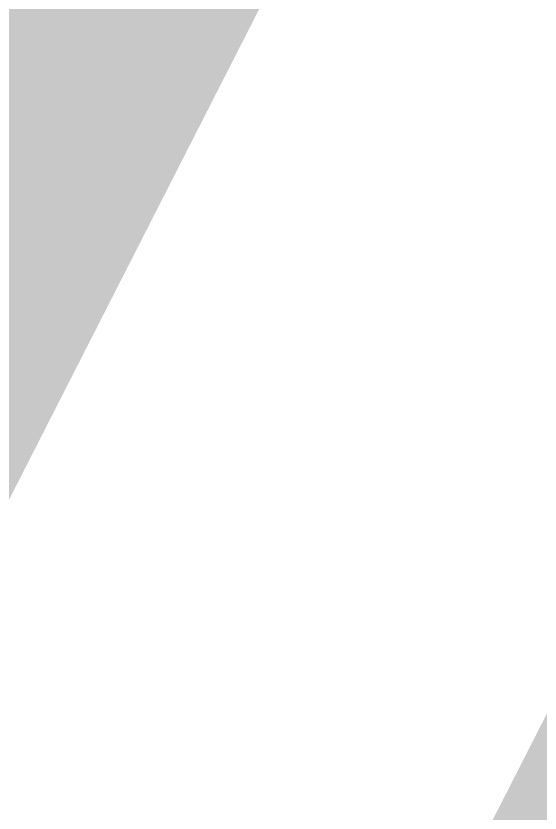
# Model space of a CAD drawing. Header units: metres. Extents: x 326467 to 340077, y 1811030 to 1824953.
# Drawn here: x 327560.793 to 327562.968, y 1814102.116 to 1814105.425 of the extents above; entities that cross this region are included whole.
import ezdxf

# ---------------------------------------------------------------- set-up
doc = ezdxf.new("R2010")
doc.units = ezdxf.units.M
doc.header["$MEASUREMENT"] = 0
for name, color, linetype in [('HAZARDS LINE', 1, 'Continuous'), ('HIGH TIDE LINE', 6, 'Continuous'), ('NDZ-200M FROM CRZ', 30, 'Continuous'), ('RIVER HATCH', 4, 'Continuous')]:
    doc.layers.add(name, color=color, linetype=linetype)

# ---------------------------------------------------------------- blocks, each defined once
blk = doc.blocks.new('16')
at = {"layer": 'HAZARDS LINE', "lineweight": 18, "const_width": 3.0321}
blk.add_lwpolyline([(327554.2451, 1814074.0524), (327550.2651, 1814082.1697), (327550.2963, 1814086.2128), (327554.3387, 1814086.1816), (327554.4323, 1814098.3108), (327558.5059, 1814102.3227), (327562.6108, 1814110.3777), (327570.758, 1814118.4015), (327570.7892, 1814122.4446), (327574.8317, 1814122.4134), (327578.9053, 1814126.4252), (327582.979, 1814130.4371), (327583.0102, 1814134.4802), (327587.0526, 1814134.449), (327587.0838, 1814138.4921), (327591.1262, 1814138.4609), (327591.1886, 1814146.547), (327595.2622, 1814150.5589), (327595.2934, 1814154.602), (327599.3358, 1814154.5708), (327599.3982, 1814162.6569), (327603.4407, 1814162.6257), (327603.4719, 1814166.6688), (327607.5143, 1814166.6376)], dxfattribs=at)
at = {"layer": 'HIGH TIDE LINE', "color": 220, "linetype": 'Continuous', "lineweight": 15, "true_color": 0xff00c5, "const_width": 3.0321}
blk.add_lwpolyline([(327607.4207, 1814154.5084), (327603.3471, 1814150.4965), (327599.2422, 1814142.4416), (327595.1686, 1814138.4297), (327591.095, 1814134.4178), (327586.9902, 1814126.3629), (327566.622, 1814106.3034), (327562.5172, 1814098.2484), (327562.486, 1814094.2054), (327562.4548, 1814090.1623), (327562.3924, 1814082.0761), (327566.2788, 1814061.8296)], dxfattribs=at)
at = {"layer": 'NDZ-200M FROM CRZ', "const_width": 3.0321, "flags": 128}
blk.add_lwpolyline([(327566.2788, 1814061.8296), (327562.3924, 1814082.0761), (327562.4548, 1814090.1623), (327562.486, 1814094.2054), (327562.5172, 1814098.2484), (327566.622, 1814106.3034), (327586.9902, 1814126.3629), (327591.095, 1814134.4178), (327595.1686, 1814138.4297), (327599.2422, 1814142.4416), (327603.3471, 1814150.4965), (327607.4207, 1814154.5084)], dxfattribs=at)
at = {"layer": 'RIVER HATCH', "const_width": 3.0321, "flags": 128}
blk.add_lwpolyline([(327607.4207, 1814154.5084), (327603.3471, 1814150.4965), (327599.2422, 1814142.4416), (327595.1686, 1814138.4297), (327591.095, 1814134.4178), (327586.9902, 1814126.3629), (327566.622, 1814106.3034), (327562.5172, 1814098.2484), (327562.486, 1814094.2054), (327562.4548, 1814090.1623), (327562.3924, 1814082.0761), (327564.7243, 1814069.9282)], dxfattribs=at)

msp = doc.modelspace()

# ---------------------------------------------------------------- block references
msp.add_blockref('16', (0, 0))

doc.saveas('drawing.dxf')
